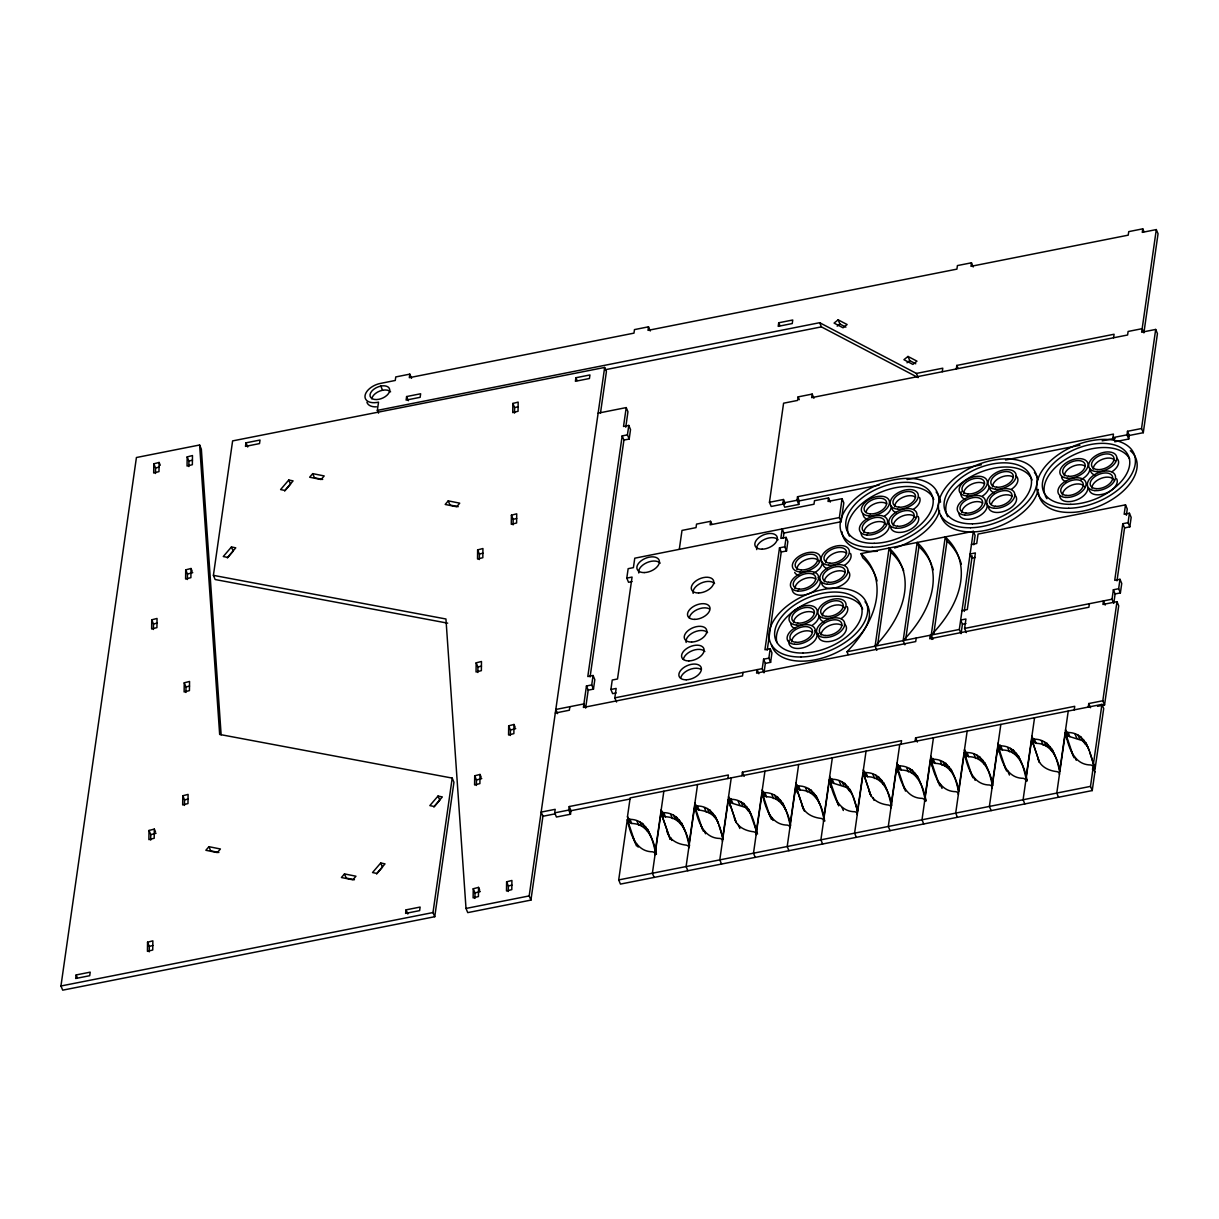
<?xml version="1.0" encoding="UTF-8"?>
<svg xmlns="http://www.w3.org/2000/svg" width="1219" height="1219" viewBox="0 0 1219 1219"><rect width="100%" height="100%" fill="white"/><g stroke="black" fill="none" stroke-linecap="round" stroke-linejoin="round"><path stroke-width="1.5" d="M147.56 942.196L147.438 951.353L152.741 949.997L152.863 940.839L147.56 942.196L149.312 946.371L149.236 951.856M149.008 830.459L148.886 839.617L154.188 838.261L154.31 829.103L149.008 830.459L150.76 834.634L150.684 840.12M151.735 619.816L151.628 628.974L156.931 627.617L157.038 618.46L151.735 619.816L153.487 623.991L153.411 629.476M153.807 463.814L153.685 472.972L158.988 471.616L159.11 462.458L153.807 463.814L155.544 467.989L155.483 473.475M182.789 795.763L182.667 804.921L187.97 803.565L188.092 794.407L182.789 795.763L184.526 799.923L184.45 805.424M184.252 682.808L184.13 691.965L189.433 690.609L189.554 681.451L184.252 682.808L185.989 686.983L185.928 692.468M185.715 569.852L185.593 579.01L190.895 577.654L191.017 568.496L185.715 569.852L187.452 574.027L187.391 579.513M187.177 456.896L187.056 466.054L192.358 464.698L192.48 455.54L187.177 456.896L188.915 461.072L188.854 466.557M473.246 888.742L473.124 897.9L478.427 896.544L478.549 887.386L473.246 888.742L474.999 892.918L474.922 898.418M474.709 775.787L474.587 784.945L479.89 783.604L480.012 774.446L474.709 775.787L476.461 779.962L476.385 785.463M476.172 662.831L476.05 671.989L481.368 670.648L481.475 661.49L476.172 662.831L477.924 667.006L477.848 672.507M477.635 549.876L477.528 559.033L482.831 557.692L482.937 548.535L477.635 549.876L479.387 554.051L479.311 559.551M506.616 881.825L506.494 890.982L511.797 889.626L511.919 880.468L506.616 881.825L508.369 886L508.293 891.5M508.689 725.823L508.567 734.981L513.869 733.625L513.991 724.467L508.689 725.823L510.426 729.998L510.35 735.499M511.416 515.18L511.294 524.338L516.597 522.981L516.719 513.824L511.416 515.18L513.153 519.355L513.092 524.856M512.864 403.443L512.742 412.601L518.045 411.26L518.166 402.102L512.864 403.443L514.601 407.618L514.54 413.119M635.053 842.512L627.328 819.534L618.703 879.92L620.441 884.095L1092.239 790.567L1094.875 772.008A6.324 3.687 -22.7 0 0 1094.357 770.149M199.611 444.996L219.664 734.447L452.203 778.088L453.94 782.263L434.741 916.718L62.702 990.163L60.95 985.988L136.421 457.521L199.611 444.996L201.348 449.171L221.142 734.844M76.172 974.941L75.669 978.491L89.703 975.703L90.206 972.152L76.172 974.941L77.33 977.729M447.693 623.168L215.153 579.528L213.401 575.353L232.616 440.897L604.654 367.452L606.407 371.627L600.495 412.997M245.979 442.832L245.476 446.383L259.51 443.594L260.028 440.044L245.979 442.832L247.731 447.007M406.613 396.556L406.11 400.106L420.144 397.318L420.646 393.767L406.613 396.556L408.35 400.731M378.515 413.165L377.341 410.392L378.53 402.148A14.872 8.685 -22.7 0 1 365.045 395.657A14.872 8.685 -22.7 0 1 381.227 383.269L395.261 380.465L395.764 376.93L409.813 374.142L409.31 377.677L633.971 333.137L634.474 329.602L648.508 326.814L650.26 330.989M406.095 909.846L405.592 913.397L419.626 910.623L420.128 907.073L406.095 909.846L407.832 914.021M434.741 916.718L432.989 912.559L452.203 778.088M575.901 377.738L575.398 381.288L589.432 378.5L589.95 374.949L575.901 377.738L577.059 380.526M213.401 575.353L445.941 618.993L466.008 908.445L467.746 912.62L530.935 900.094L529.183 895.919L604.654 367.452M530.935 900.094L543.019 815.465M727.865 778.53L728.368 774.994L569.243 806.536L570.995 810.711L570.477 814.246L556.443 817.035L554.691 812.86L555.194 809.325L541.16 812.098L542.912 816.273L555.194 813.835M569.852 706.7L569.349 710.235L555.315 713.024M570.477 814.246L568.74 810.071L569.243 806.536M598.133 413.165L626.216 407.588L623.518 426.467L628.791 425.416L627.435 434.863L622.178 435.899L587.802 676.545L593.074 675.494L591.718 684.941L586.461 685.977L583.398 707.447L742.523 675.905L743.026 672.37M586.461 685.977L588.198 690.152L585.638 708.087L583.901 703.912L555.818 709.473L557.555 713.648M590.087 676.956L623.915 440.074L622.178 435.899M625.758 427.214L627.953 411.763L626.216 407.588M588.198 690.152L593.47 689.116L594.811 679.669L593.074 675.494M623.915 440.074L629.187 439.038L630.528 429.591L628.791 425.416M648.508 326.814L648.005 330.364L956.915 269.125L957.418 265.574L971.467 262.801L973.204 266.976M616.159 692.941L612.639 693.641L610.902 689.466L612.243 680.034L617.515 678.983L632.067 577.075L626.795 578.111L628.547 582.286L632.052 581.585M626.795 578.111L628.151 568.679L633.408 567.627L634.764 558.195L839.373 517.557L842.07 498.678L828.021 501.466L828.524 497.931L814.49 500.704L813.987 504.239L710.083 524.84L710.586 521.305L696.537 524.094L696.034 527.629L682 530.417L679.303 549.281M616.555 702.037L614.818 697.862L616.159 688.43L610.902 689.466M656.432 854.077C653.887 840.683 648.036 823.633 631.732 823.48A6.324 3.687 -22.7 0 1 629.248 820.6L627.511 816.44L630.162 797.896L1101.946 704.369L1103.698 708.544L1095.073 768.945C1090.076 754.79 1087.485 732.726 1068.088 732.482A6.324 3.687 -22.7 0 1 1065.604 729.602M656.401 854.397L655.228 851.609L663.852 791.222M661.018 812.844L670.221 839.281L661.018 812.844L652.394 873.246L654.146 877.421M662.466 817.355L662.984 813.698M697.558 784.533L688.933 844.935C686.038 831.251 680.812 812.783 663.7 812.646A6.324 3.687 -22.7 0 1 661.201 809.766L662.359 812.54M702.449 829.149L694.723 806.17L686.099 866.557L687.836 870.732M696.171 810.681L696.689 807.008M778.712 322.791L778.194 326.342L792.243 323.553L792.746 320.003L778.712 322.791L779.87 325.564M785.234 503.676L771.185 506.464L769.448 502.289L783.588 403.199L797.637 400.411L798.14 396.876L812.189 394.087L813.926 398.263M731.248 777.859L722.623 838.261C719.743 824.577 714.502 806.109 697.405 805.972A6.324 3.687 -22.7 0 1 694.906 803.077M728.429 799.481L736.154 822.475L728.429 799.481L719.789 859.883L721.541 864.058M729.602 805.82L730.653 798.506M741.914 775.741L742.417 772.206L901.557 740.664L901.054 744.199M1114.12 440.409L1112.947 437.621L1113.45 434.086L797.531 496.727L799.268 500.887L798.765 504.437L784.731 507.211L782.979 503.036L783.482 499.5L769.448 502.289M763.597 659.189L765.334 663.365L763.993 672.812L762.241 668.637L763.597 659.189L768.854 658.153L770.21 648.721L764.938 649.757L779.505 547.834L784.762 546.798L786.118 537.366L780.846 538.402L782.187 528.97L783.939 533.145L783.268 537.853M767.223 650.23L781.242 552.009L779.505 547.834M765.334 663.365L770.606 662.328L771.947 652.881L770.21 648.721M781.242 552.009L786.514 550.973L787.855 541.526L786.118 537.366M798.765 504.437L797.028 500.262L797.531 496.727M812.189 394.087L811.671 397.638L1127.605 334.996L1128.108 331.461L1142.157 328.673L1143.894 332.848L1158.05 233.758L1156.298 229.583L1142.264 232.372L1142.767 228.837L1128.733 231.625L1128.215 235.16L970.964 266.336L971.467 262.801M764.953 771.17L756.329 831.571C753.449 817.888 748.207 799.42 731.095 799.283A6.324 3.687 -22.7 0 1 728.612 796.403M769.859 815.785L762.119 792.807L753.494 853.209L755.247 857.368M763.566 797.317L764.084 793.645M798.658 764.496L790.034 824.897C787.139 811.214 781.897 792.746 764.801 792.609A6.324 3.687 -22.7 0 1 762.302 789.729M795.824 786.118L803.55 809.111L795.824 786.118L787.2 846.519L788.937 850.694M796.997 792.457L797.79 786.971M783.421 533.16L841.11 521.732L843.807 502.853L842.07 498.678M824.897 820.996L823.724 818.208L832.348 757.822M838.718 805.881L829.514 779.444L820.89 839.845L822.642 844.02M830.703 785.783L831.48 780.297M830.749 787.276L831.267 783.619M876.827 650.352L875.09 646.192L889.093 548.047L890.845 552.207A137.397 80.18 -22.7 0 1 903.675 570.797M877.619 644.805L890.845 552.207M866.054 751.133L857.429 811.534C854.534 797.851 849.308 779.383 832.196 779.246A6.324 3.687 -22.7 0 1 829.697 776.366M863.22 772.77L870.945 795.748L863.22 772.77L854.595 833.156L856.332 837.331M864.667 777.265L865.185 773.608M904.909 644.79L903.157 640.615L917.176 542.47L918.928 546.645A137.397 80.18 -22.7 0 1 931.758 565.235M942.257 371.749L942.775 368.199L916.429 373.425L819.656 322.7L377.341 410.392M905.702 639.228L918.928 546.645M899.744 744.459L891.119 804.845C888.24 791.177 882.998 772.709 865.901 772.572A6.324 3.687 -22.7 0 1 863.402 769.677M904.65 789.074L896.91 766.081L888.285 826.482L890.038 830.657M916.216 638.025L915.698 641.575L756.572 673.117L757.075 669.581L758.812 673.757M898.098 772.419L898.875 766.934M956.306 368.961L956.808 365.426L1114.075 334.25L1113.572 337.785M915.088 741.411L915.591 737.876L1074.731 706.319L1074.229 709.869M932.992 639.228L931.24 635.053L945.258 536.909L947.011 541.084A137.397 80.18 -22.7 0 1 959.841 559.673M933.784 633.667L947.011 541.084M925.983 800.959L924.825 798.171L933.449 737.769M938.356 782.385L930.615 759.407L921.991 819.793L923.743 823.968M931.804 765.745L932.84 758.416M962.4 624.402L961.075 633.651L959.323 629.476L973.341 531.332L861.01 553.609A137.397 80.18 -22.7 0 1 847.007 651.754L848.165 654.527M964.244 611.435L972.183 555.879M973.768 544.771L975.093 535.507L973.341 531.332M966.347 632.615L964.595 628.44L965.936 619.008L960.679 620.044L962.416 624.219L965.936 623.518M967.155 731.095L958.53 791.481C955.635 777.813 950.393 759.346 933.297 759.208A6.324 3.687 -22.7 0 1 930.798 756.313L932.535 760.473A6.324 3.687 -22.7 0 0 935.034 763.353C949.723 763.521 956.625 777.798 958.637 790.537M972.046 775.711L964.32 752.717L955.696 813.119L957.433 817.294M965.753 757.228L966.286 753.571M1000.845 724.406L992.22 784.807C989.34 771.124 984.099 752.656 966.987 752.519A6.324 3.687 -22.7 0 1 964.503 749.639L966.24 753.784A6.324 3.687 -22.7 0 0 968.724 756.679C984.236 756.816 990.62 772.48 992.875 785.554M1005.751 769.021L998.011 746.043L989.386 806.429L991.138 810.605M999.199 752.382L1000.235 745.053M1027.084 780.907L1025.926 778.133L1034.55 717.732M1031.716 739.354L1039.441 762.347L1031.716 739.354L1023.091 799.755L1024.829 803.931M1033.163 743.864L1033.682 740.207M1068.24 711.043L1059.616 771.444C1056.736 757.761 1051.494 739.293 1034.382 739.156A6.324 3.687 -22.7 0 1 1031.899 736.276L1033.636 740.436A6.324 3.687 -22.7 0 0 1036.12 743.316C1050.824 743.468 1057.726 757.761 1059.738 770.484M1073.147 755.658L1065.406 732.68L1056.782 793.081L1058.534 797.241M1066.595 739.019L1067.372 733.518M1089.39 603.695L1088.887 607.245L929.747 638.786L930.249 635.251L932.002 639.426M1114.699 441.796L1128.733 439.023L1126.996 434.848L1127.499 431.297L1141.533 428.524L1155.688 329.435L1141.654 332.223L1156.298 229.583M1088.262 707.081L1088.765 703.546L1102.814 700.757L1116.97 601.668L1102.921 604.456L1103.424 600.921L1105.176 605.096M1128.733 439.023L1129.251 435.473L1127.499 431.297M1113.374 589.767L1115.126 593.943L1113.77 603.39L1112.033 599.215L1113.374 589.767L1118.646 588.731L1119.987 579.299L1114.73 580.335L1122.806 523.713L1128.078 522.677L1129.419 513.229L1124.162 514.281L1125.503 504.849L978.065 534.074L976.724 543.506L971.452 544.558M1116.985 580.853L1124.558 527.888L1122.806 523.713M1126.356 515.302L1127.255 509.009L1125.503 504.849M1093.321 764.77L1101.946 704.369M1092.239 790.567L1090.487 786.392L1093.138 767.848A6.324 3.687 -22.7 0 0 1090.639 764.968C1073.543 764.831 1068.301 746.363 1065.406 732.68M1115.126 593.943L1120.383 592.906L1121.739 583.459L1119.987 579.299M1124.558 527.888L1129.815 526.852L1131.171 517.405L1129.419 513.229M1129.251 435.473L1143.285 432.699L1157.44 333.61L1155.688 329.435M1097.542 706.319L1104.551 704.932L1118.707 605.843L1116.97 601.668M231.458 546.965L223.26 556.534L227.587 557.403L235.77 547.834L231.458 546.965L233.195 551.14L227.359 557.967M288.766 480.012L280.583 489.581L284.896 490.449L293.093 480.88L288.766 480.012L290.518 484.187L284.667 491.028M312.719 473.627L309.641 477.223L321.13 479.539L324.208 475.943L312.719 473.627L314.456 477.802L322.669 479.448M448.257 500.857L445.179 504.453L456.668 506.769L459.746 503.173L448.257 500.857L450.009 505.032L458.207 506.677M208.937 846.687L205.859 850.283L217.348 852.584L220.426 848.988L208.937 846.687L210.689 850.847L218.887 852.508M344.489 873.916L341.396 877.512L352.885 879.813L355.963 876.217L344.489 873.916L346.226 878.091L354.439 879.737M380.709 862.991L372.526 872.56L376.839 873.429L385.021 863.86L380.709 862.991L382.446 867.166L376.61 874.008M438.017 796.053L429.835 805.607L434.147 806.475L442.345 796.921L438.017 796.053L439.769 800.213L433.918 807.054M838.154 319.835L834.07 323.081L843.045 327.789L847.129 324.544L838.154 319.835L839.906 324.01L845.879 327.149M837.179 326.174L839.906 324.01M908.003 356.451L903.919 359.696L912.894 364.405L916.978 361.159L908.003 356.451L909.755 360.626L915.743 363.765M907.027 362.79L909.755 360.626M380.816 386.073L378.256 386.834A10.392 6.065 -22.7 0 0 370.043 394.636A10.392 6.065 -22.7 0 0 376.427 399.573L378.926 399.283A10.392 6.065 -22.7 0 0 389.699 390.735A10.392 6.065 -22.7 0 0 380.816 386.073L382.568 390.248M155.544 467.989L159.079 467.09M188.915 461.072L192.465 460.172M514.601 407.618L518.151 406.719M187.452 574.027L192.754 572.671M513.153 519.355L516.688 518.456M153.487 623.991L157.022 623.092M479.387 554.051L482.922 553.152M185.989 686.983L189.524 686.068M477.924 667.006L481.459 666.107M184.526 799.923L188.061 799.024M510.426 729.998L515.728 728.642M150.76 834.634L156.062 833.278M476.461 779.962L481.764 778.606M149.312 946.371L152.847 945.456M474.999 892.918L480.301 891.561M508.369 886L511.904 885.101M604.914 369.799L821.393 326.875L918.166 377.6L916.429 373.425M782.979 503.036L797.028 500.262M1112.947 437.621L1126.996 434.848M799.268 500.887L879.189 485.055M907.058 479.524L981.402 464.789M1005.553 460.005L1079.897 445.255M1102.189 440.836L1115.202 438.261M975.368 557.464L971.863 558.165L970.111 553.99L975.383 552.938L967.292 609.561L962.02 610.612M614.818 697.862L762.241 668.637M847.007 651.754L959.323 629.476M964.595 628.44L1112.033 599.215M554.691 812.86L568.74 810.071M570.995 810.711L630.193 798.978M60.95 985.988L432.989 912.559M466.008 908.445L529.183 895.919M618.703 879.92L1090.487 786.392M998.193 742.95A6.324 3.687 -22.7 0 0 1000.692 745.845C1017.804 745.982 1023.031 764.45 1025.926 778.133M897.108 763.003A6.324 3.687 -22.7 0 0 899.592 765.882C916.703 766.02 921.93 784.487 924.825 798.171M796.007 783.04A6.324 3.687 -22.7 0 0 798.491 785.935C815.602 786.057 820.844 804.525 823.724 818.208M627.511 816.44A6.324 3.687 -22.7 0 0 629.994 819.336C647.106 819.473 652.348 837.941 655.228 851.609M1066.183 730.973L1067.341 733.747A6.324 3.687 -22.7 0 0 1069.825 736.642L1082.426 740.649L1087.607 746.668M999.93 747.11A6.324 3.687 -22.7 0 0 1002.429 749.99C1018.734 750.142 1024.569 767.193 1027.129 780.587M897.687 764.389L898.845 767.147A6.324 3.687 -22.7 0 0 901.329 770.042C917.633 770.195 923.484 787.23 926.029 800.639M863.981 771.063L865.14 773.836A6.324 3.687 -22.7 0 0 867.638 776.716C883.135 776.869 889.52 792.533 891.79 805.607M830.276 777.752L831.434 780.51A6.324 3.687 -22.7 0 0 833.933 783.406L846.519 787.413L851.715 793.447M796.586 784.426L797.744 787.2A6.324 3.687 -22.7 0 0 800.228 790.08C815.74 790.232 822.124 805.896 824.379 818.97M762.881 791.101L764.039 793.874A6.324 3.687 -22.7 0 0 766.538 796.754C782.034 796.906 788.434 812.57 790.689 825.644M729.191 797.79L730.349 800.563A6.324 3.687 -22.7 0 0 732.832 803.443L745.434 807.45L750.614 813.484M695.485 804.464L696.643 807.237A6.324 3.687 -22.7 0 0 699.142 810.117C707.431 811.031 715.858 814.993 718.387 823.617L715.172 815.983M662.938 813.911A6.324 3.687 -22.7 0 0 665.437 816.806C680.933 816.943 687.333 832.607 689.588 845.681M829.514 779.444C832.409 793.127 837.636 811.595 854.748 811.732A6.324 3.687 -22.7 0 1 857.247 814.612M801.812 804.936C804.342 813.545 812.753 817.522 821.057 818.406A6.324 3.687 -22.7 0 1 823.541 821.301M1037.704 758.172C1040.234 766.781 1048.645 770.758 1056.949 771.642A6.324 3.687 -22.7 0 1 1059.433 774.522M998.011 746.043C1000.906 759.727 1006.132 778.194 1023.244 778.332A6.324 3.687 -22.7 0 1 1025.743 781.211M964.32 752.717C967.2 766.401 972.442 784.868 989.554 785.006A6.324 3.687 -22.7 0 1 992.037 787.885M930.615 759.407C933.51 773.075 938.737 791.558 955.848 791.68A6.324 3.687 -22.7 0 1 958.332 794.575M896.91 766.081C899.805 779.764 905.047 798.232 922.143 798.369A6.324 3.687 -22.7 0 1 924.642 801.249M869.208 791.573C871.737 800.197 880.148 804.159 888.453 805.043A6.324 3.687 -22.7 0 1 890.937 807.938M762.119 792.807C765.014 806.49 770.24 824.958 787.352 825.095A6.324 3.687 -22.7 0 1 789.836 827.975M734.402 818.299C736.946 826.909 745.342 830.886 753.647 831.769A6.324 3.687 -22.7 0 1 756.146 834.649M694.723 806.17C697.603 819.854 702.845 838.322 719.957 838.443A6.324 3.687 -22.7 0 1 722.44 841.339M667.006 831.663C669.551 840.272 677.947 844.249 686.251 845.133A6.324 3.687 -22.7 0 1 688.75 848.013M627.328 819.534C630.208 833.202 635.449 851.67 652.561 851.807A6.324 3.687 -22.7 0 1 655.045 854.702M1142.767 228.837L1143.925 231.61M1141.533 428.524L1143.285 432.699M1128.078 522.677L1129.815 526.852M1118.646 588.731L1120.383 592.906M1102.814 700.757L1104.551 704.932M956.808 365.426L957.966 368.199M1088.765 703.546L1090.517 707.721M1085.87 742.508L1089.085 750.127M1083.645 739.933L1085.398 744.093M1080.674 736.474L1082.426 740.649M1093.138 767.848L1094.875 772.008M1078.007 735.042L1079.744 739.202M1075.112 734.265L1076.865 738.44M1068.088 732.482L1069.825 736.642M1075.082 757.517L1076.255 760.306M1071.394 751.483L1074.03 757.73M1052.165 749.182L1054.801 755.414M1049.955 746.607L1051.692 750.782M1046.969 743.148L1048.721 747.323M1044.302 741.716L1046.054 745.891M1041.407 740.939L1043.159 745.114M1034.382 739.156L1036.12 743.316M1018.474 755.856L1021.674 763.49M1016.25 753.281L1018.002 757.456M1013.279 749.837L1015.016 754.012M1010.612 748.39L1012.349 752.565M1007.717 747.628L1009.454 751.788M1000.692 745.845L1002.429 749.99M1007.686 770.88L1009.439 775.055M819.656 322.7L821.393 326.875M1003.999 764.846L1006.635 771.094M984.769 762.545L987.984 770.164M982.544 759.97L984.297 764.145M979.573 756.511L981.325 760.686M976.907 755.079L978.659 759.254M974.011 754.302L975.764 758.477M966.987 752.519L968.724 756.679M973.981 777.554L975.154 780.343M970.309 771.536L972.93 777.768M798.14 396.876L799.298 399.664M861.01 553.609L862.762 557.784A137.397 80.18 -22.7 0 1 877.086 580.93M951.064 769.219L954.279 776.853M948.854 766.644L950.591 770.819M945.883 763.201L947.62 767.376M943.201 761.753L944.954 765.928M839.373 517.557L841.11 521.732M940.321 760.976L942.058 765.151M828.524 497.931L830.276 502.091M933.297 759.208L935.034 763.353M940.291 784.244L942.028 788.419M936.603 778.21L939.819 785.844M915.591 737.876L917.343 742.051M917.374 775.909L920.589 783.527M915.149 773.334L916.901 777.509M912.178 769.875L913.93 774.05M909.511 768.442L911.248 772.617M906.616 767.665L908.368 771.84M899.592 765.882L901.329 770.042M783.482 499.5L784.655 502.289M902.898 784.899L905.534 791.131M883.668 782.583L886.883 790.217M784.762 546.798L786.514 550.973M881.459 780.008L883.196 784.183M878.488 776.564L880.225 780.724M875.806 775.116L877.558 779.291M872.911 774.339L874.663 778.514M865.901 772.572L867.638 776.716M872.895 797.607L874.053 800.38M849.978 789.272L852.599 795.504M847.754 786.697L849.506 790.872M844.782 783.238L846.519 787.413M842.116 781.806L843.853 785.965M839.221 781.029L840.958 785.204M832.196 779.246L833.933 783.406M842.161 807.74L843.335 810.513M835.503 798.262L838.139 804.494M768.854 658.153L770.606 662.328M710.586 521.305L711.744 524.094M816.273 795.946L819.488 803.58M814.063 793.371L815.801 797.546M811.077 789.912L812.829 794.087M808.41 788.48L810.163 792.655M805.515 787.703L807.268 791.878M798.491 785.935L800.228 790.08M803.275 808.395L804.433 811.168M782.568 802.635L785.783 810.254M780.358 800.06L782.095 804.22M627.435 434.863L629.187 439.038M777.387 796.601L779.124 800.776M774.705 795.169L776.457 799.329M771.825 794.392L773.562 798.567M764.801 792.609L766.538 796.754M771.795 817.644L772.953 820.433M768.107 811.61L771.322 819.244M742.417 772.206L744.169 776.381M748.877 809.309L757.532 834.04M746.653 806.734L748.405 810.909M743.681 803.275L745.434 807.45M741.015 801.843L742.752 806.018M738.12 801.066L739.872 805.241M731.095 799.283L732.832 803.443M738.089 824.318L739.842 828.493M712.963 813.408L714.7 817.583M709.991 809.965L711.728 814.14M707.31 808.517L709.062 812.692M704.43 807.755L706.167 811.915M697.405 805.972L699.142 810.117M704.399 831.008L705.557 833.781M700.712 824.973L703.333 831.206M681.482 822.673L684.682 830.291M679.257 820.097L681.01 824.273M676.286 816.639L678.023 820.814M673.619 815.206L675.356 819.381M670.724 814.429L672.461 818.604M663.7 812.646L665.437 816.806M670.694 837.682L671.852 840.47M591.718 684.941L593.47 689.116M647.777 829.347L650.992 836.981M645.567 826.772L647.304 830.947M642.581 823.328L644.333 827.488M639.914 821.88L641.666 826.055M637.019 821.103L638.771 825.278M629.994 819.336L631.732 823.48M636.988 844.371L638.162 847.144M633.316 838.337L636.516 845.971M409.813 374.142L411.55 378.317M513.991 724.467L515.149 727.255M480.012 774.446L481.185 777.219M478.549 887.386L479.707 890.175M159.11 462.458L160.268 465.247M191.017 568.496L192.175 571.284M154.31 829.103L155.483 831.891M1089.618 751.833L1095.073 768.945M853.178 796.891L857.536 810.574M718.936 825.324L723.294 839.007M1116.665 478.808A14.857 8.67 -22.7 0 1 1105.511 493.39A14.857 8.67 -22.7 0 1 1089.085 488.987M1091.904 488.179A11.885 6.933 -22.7 0 1 1101.321 478.275A11.885 6.933 -22.7 0 1 1113.968 480.042M1116.482 457.978A14.857 8.67 -22.7 0 1 1112.002 471.723M1094.906 475.105A14.857 8.67 -22.7 0 1 1090.426 469.924M1093.245 469.117A11.885 6.933 -22.7 0 1 1102.646 459.213A11.885 6.933 -22.7 0 1 1115.309 460.98M1089.786 468.629A14.857 8.67 -22.7 0 1 1080.963 479.707M1066.061 481.795A14.857 8.67 -22.7 0 1 1061.581 476.614M1064.4 475.806A11.885 6.933 -22.7 0 1 1072.385 466.496A11.885 6.933 -22.7 0 1 1085.245 466.252M1087.866 487.813A14.857 8.67 -22.7 0 1 1074.259 500.796A14.857 8.67 -22.7 0 1 1059.661 495.798M1062.496 495.005A11.885 6.933 -22.7 0 1 1071.897 485.086A11.885 6.933 -22.7 0 1 1084.56 486.853M1014.452 494.701A14.857 8.67 -22.7 0 1 1006.62 510.304A14.857 8.67 -22.7 0 1 988.396 506.647M991.489 503.874A11.885 6.933 -22.7 0 1 1000.631 495.935A11.885 6.933 -22.7 0 1 1012.06 496.285M1015.793 475.639A14.857 8.67 -22.7 0 1 1011.298 489.383M994.201 492.766A14.857 8.67 -22.7 0 1 989.721 487.585M992.54 486.777A11.885 6.933 -22.7 0 1 1000.525 477.467A11.885 6.933 -22.7 0 1 1013.4 477.223M989.081 486.29A14.857 8.67 -22.7 0 1 982.468 496.072M965.372 499.455A14.857 8.67 -22.7 0 1 961.242 491.806M963.711 493.466A11.885 6.933 -22.7 0 1 971.68 484.156A11.885 6.933 -22.7 0 1 984.556 483.913M986.567 503.279A14.857 8.67 -22.7 0 1 975.398 517.862A14.857 8.67 -22.7 0 1 958.972 513.458M961.791 512.65A11.885 6.933 -22.7 0 1 969.775 503.34A11.885 6.933 -22.7 0 1 982.636 503.097M918.136 516.414A14.857 8.67 -22.7 0 1 906.982 530.996A14.857 8.67 -22.7 0 1 890.556 526.593M893.375 525.8A11.885 6.933 -22.7 0 1 902.776 515.881A11.885 6.933 -22.7 0 1 915.439 517.648M919.476 497.352A14.857 8.67 -22.7 0 1 913.458 509.329M896.361 512.711A14.857 8.67 -22.7 0 1 891.881 507.531M894.7 506.723A11.885 6.933 -22.7 0 1 902.685 497.413A11.885 6.933 -22.7 0 1 915.545 497.169M891.241 506.235A14.857 8.67 -22.7 0 1 884.628 516.018M867.532 519.401A14.857 8.67 -22.7 0 1 863.052 514.22M866.145 511.447A11.885 6.933 -22.7 0 1 875.272 503.508A11.885 6.933 -22.7 0 1 886.716 503.858M888.712 523.225A14.857 8.67 -22.7 0 1 877.558 537.808A14.857 8.67 -22.7 0 1 861.132 533.404M863.951 532.612A11.885 6.933 -22.7 0 1 873.368 522.692A11.885 6.933 -22.7 0 1 886.015 524.475M814.917 630.695A14.857 8.67 -22.7 0 1 805.287 647.045A14.857 8.67 -22.7 0 1 789.211 640.188M791.68 641.849A11.885 6.933 -22.7 0 1 799.649 632.539A11.885 6.933 -22.7 0 1 812.524 632.295M844.34 623.884A14.857 8.67 -22.7 0 1 834.71 640.234A14.857 8.67 -22.7 0 1 818.635 633.377M821.103 635.038A11.885 6.933 -22.7 0 1 829.072 625.713A11.885 6.933 -22.7 0 1 841.948 625.484M847.19 606.59A14.857 8.67 -22.7 0 1 841.186 618.566M824.09 621.964A14.857 8.67 -22.7 0 1 819.61 616.768M822.429 615.976A11.885 6.933 -22.7 0 1 831.846 606.056A11.885 6.933 -22.7 0 1 844.493 607.824M818.97 615.473A14.857 8.67 -22.7 0 1 812.357 625.256M795.26 628.654A14.857 8.67 -22.7 0 1 790.781 623.458M793.599 622.665A11.885 6.933 -22.7 0 1 801.569 613.34A11.885 6.933 -22.7 0 1 814.444 613.111M847.632 570.675A14.857 8.67 -22.7 0 1 839.8 586.278A14.857 8.67 -22.7 0 1 821.576 582.621M824.394 581.813A11.885 6.933 -22.7 0 1 832.364 572.503A11.885 6.933 -22.7 0 1 845.239 572.26M850.496 553.38A14.857 8.67 -22.7 0 1 844.477 565.357M827.381 568.74A14.857 8.67 -22.7 0 1 822.901 563.559M825.72 562.751A11.885 6.933 -22.7 0 1 833.705 553.441A11.885 6.933 -22.7 0 1 846.58 553.197M822.261 562.264A14.857 8.67 -22.7 0 1 813.454 573.341M798.552 575.429A14.857 8.67 -22.7 0 1 794.681 572.427M796.891 569.441A11.885 6.933 -22.7 0 1 806.308 559.536A11.885 6.933 -22.7 0 1 818.955 561.304M818.208 577.486A14.857 8.67 -22.7 0 1 810.376 593.089A14.857 8.67 -22.7 0 1 792.152 589.432M794.971 588.625A11.885 6.933 -22.7 0 1 802.955 579.315A11.885 6.933 -22.7 0 1 815.816 579.071M638.771 572.991A11.885 6.933 -22.7 0 1 646.603 562.767A11.885 6.933 -22.7 0 1 660.165 563.178M756.725 549.601A11.885 6.933 -22.7 0 1 764.542 539.377A11.885 6.933 -22.7 0 1 778.118 539.788M680.659 678.328A11.885 6.933 -22.7 0 1 688.598 669.978A11.885 6.933 -22.7 0 1 700.605 669.185M686.16 642.459A11.885 6.933 -22.7 0 1 693.977 632.219A11.885 6.933 -22.7 0 1 707.553 632.646M689.284 617.926A11.885 6.933 -22.7 0 1 697.222 609.576A11.885 6.933 -22.7 0 1 709.229 608.784M693.169 593.379A11.885 6.933 -22.7 0 1 700.986 583.154A11.885 6.933 -22.7 0 1 714.563 583.566M683.356 659.449A11.885 6.933 -22.7 0 1 692.727 650.504A11.885 6.933 -22.7 0 1 704.856 651.525M865.018 601.775A51.99 30.338 -22.7 0 1 834.543 653.506A51.99 30.338 -22.7 0 1 771.398 644.683M776.975 642.626A46.048 26.864 -22.7 0 1 811.458 601.226A46.048 26.864 -22.7 0 1 862.656 609.15M939.91 499.028A51.99 30.338 -22.7 0 1 940.504 502.198M939.605 510.746A51.99 30.338 -22.7 0 1 894.578 547.986M877.436 551.247A51.99 30.338 -22.7 0 1 841.948 531.774M936.146 492.034A51.99 30.338 -22.7 0 1 939.422 497.52M849.414 536.147A46.048 26.864 -22.7 0 1 879.798 492.644A46.048 26.864 -22.7 0 1 933.784 499.424M1038.344 489.489A51.99 30.338 -22.7 0 1 989.965 529.336A51.99 30.338 -22.7 0 1 940.824 515.454M1034.428 472.545A51.99 30.338 -22.7 0 1 1038.207 479.539M1130.333 450.725A51.99 30.338 -22.7 0 1 1102.25 504.803A51.99 30.338 -22.7 0 1 1038.527 492.811M947.696 516.673A46.048 26.864 -22.7 0 1 978.095 473.155A46.048 26.864 -22.7 0 1 1032.082 479.936M1046.923 498.693A46.048 26.864 -22.7 0 1 1045.232 495.584M1044.668 493.924A46.048 26.864 -22.7 0 1 1077.764 453.087A46.048 26.864 -22.7 0 1 1129.617 458.847M376.519 406.841A14.872 8.685 -22.7 0 1 366.919 402.224M371.795 398.811A10.392 6.065 -22.7 0 1 379.993 390.979A10.392 6.065 -22.7 0 1 390.598 391.863M889.093 548.047A137.397 80.18 -22.7 0 1 875.09 646.192M932.306 566.728A137.397 80.18 -22.7 0 1 933.251 569.791M917.176 542.47A137.397 80.18 -22.7 0 1 903.157 640.615M960.389 561.167A137.397 80.18 -22.7 0 1 961.334 564.229M945.258 536.909A137.397 80.18 -22.7 0 1 931.24 635.053M1092.376 769.113A6.324 3.687 -22.7 0 1 1093.534 769.509M1094.814 490.602A14.857 8.67 -22.7 0 0 1115.537 476.827A14.857 8.67 -22.7 0 0 1093.961 475.029A14.857 8.67 -22.7 0 0 1094.814 490.602M1096.14 488.651A11.885 6.933 -22.7 0 0 1112.718 477.619A11.885 6.933 -22.7 0 0 1095.454 476.187A11.885 6.933 -22.7 0 0 1096.14 488.651M1096.155 471.54A14.857 8.67 -22.7 0 0 1116.863 457.765A14.857 8.67 -22.7 0 0 1095.287 455.967A14.857 8.67 -22.7 0 0 1096.155 471.54M1097.481 469.574A11.885 6.933 -22.7 0 0 1114.044 458.557A11.885 6.933 -22.7 0 0 1096.795 457.125A11.885 6.933 -22.7 0 0 1097.481 469.574M1067.311 478.229A14.857 8.67 -22.7 0 0 1088.034 464.454A14.857 8.67 -22.7 0 0 1066.457 462.656A14.857 8.67 -22.7 0 0 1067.311 478.229M1068.636 476.279A11.885 6.933 -22.7 0 0 1085.215 465.247A11.885 6.933 -22.7 0 0 1067.951 463.814A11.885 6.933 -22.7 0 0 1068.636 476.279M1065.406 497.413A14.857 8.67 -22.7 0 0 1086.114 483.638A14.857 8.67 -22.7 0 0 1064.537 481.84A14.857 8.67 -22.7 0 0 1065.406 497.413M1066.732 495.463A11.885 6.933 -22.7 0 0 1083.295 484.446A11.885 6.933 -22.7 0 0 1066.031 482.998A11.885 6.933 -22.7 0 0 1066.732 495.463M994.125 508.262A14.857 8.67 -22.7 0 0 1014.848 494.487A14.857 8.67 -22.7 0 0 993.272 492.689A14.857 8.67 -22.7 0 0 994.125 508.262M995.451 506.312A11.885 6.933 -22.7 0 0 1012.029 495.28A11.885 6.933 -22.7 0 0 994.765 493.847A11.885 6.933 -22.7 0 0 995.451 506.312M995.466 489.2A14.857 8.67 -22.7 0 0 1016.174 475.425A14.857 8.67 -22.7 0 0 994.597 473.627A14.857 8.67 -22.7 0 0 995.466 489.2M996.792 487.234A11.885 6.933 -22.7 0 0 1013.355 476.218A11.885 6.933 -22.7 0 0 996.091 474.785A11.885 6.933 -22.7 0 0 996.792 487.234M966.621 495.889A14.857 8.67 -22.7 0 0 987.344 482.114A14.857 8.67 -22.7 0 0 965.768 480.316A14.857 8.67 -22.7 0 0 966.621 495.889M967.947 493.924A11.885 6.933 -22.7 0 0 984.525 482.907A11.885 6.933 -22.7 0 0 967.261 481.475A11.885 6.933 -22.7 0 0 967.947 493.924M964.701 515.073A14.857 8.67 -22.7 0 0 985.424 501.299A14.857 8.67 -22.7 0 0 963.848 499.5A14.857 8.67 -22.7 0 0 964.701 515.073M966.027 513.123A11.885 6.933 -22.7 0 0 982.605 502.091A11.885 6.933 -22.7 0 0 965.341 500.659A11.885 6.933 -22.7 0 0 966.027 513.123M896.285 528.208A14.857 8.67 -22.7 0 0 916.993 514.433A14.857 8.67 -22.7 0 0 895.416 512.635A14.857 8.67 -22.7 0 0 896.285 528.208M897.611 526.258A11.885 6.933 -22.7 0 0 914.174 515.241A11.885 6.933 -22.7 0 0 896.925 513.793A11.885 6.933 -22.7 0 0 897.611 526.258M897.611 509.146A14.857 8.67 -22.7 0 0 918.334 495.371A14.857 8.67 -22.7 0 0 896.757 493.573A14.857 8.67 -22.7 0 0 897.611 509.146M898.936 507.195A11.885 6.933 -22.7 0 0 915.515 496.163A11.885 6.933 -22.7 0 0 898.251 494.731A11.885 6.933 -22.7 0 0 898.936 507.195M868.781 515.835A14.857 8.67 -22.7 0 0 889.489 502.06A14.857 8.67 -22.7 0 0 867.928 500.262A14.857 8.67 -22.7 0 0 868.781 515.835M870.107 513.885A11.885 6.933 -22.7 0 0 886.67 502.853A11.885 6.933 -22.7 0 0 869.421 501.42A11.885 6.933 -22.7 0 0 870.107 513.885M866.861 535.019A14.857 8.67 -22.7 0 0 887.584 521.244A14.857 8.67 -22.7 0 0 866.008 519.446A14.857 8.67 -22.7 0 0 866.861 535.019M868.187 533.069A11.885 6.933 -22.7 0 0 884.765 522.052A11.885 6.933 -22.7 0 0 867.501 520.604A11.885 6.933 -22.7 0 0 868.187 533.069M794.59 644.272A14.857 8.67 -22.7 0 0 815.313 630.497A14.857 8.67 -22.7 0 0 793.737 628.684A14.857 8.67 -22.7 0 0 794.59 644.272M795.916 642.306A11.885 6.933 -22.7 0 0 812.494 631.29A11.885 6.933 -22.7 0 0 795.23 629.842A11.885 6.933 -22.7 0 0 795.916 642.306M824.014 637.446A14.857 8.67 -22.7 0 0 844.721 623.671A14.857 8.67 -22.7 0 0 823.145 621.873A14.857 8.67 -22.7 0 0 824.014 637.446M825.339 635.495A11.885 6.933 -22.7 0 0 841.902 624.478A11.885 6.933 -22.7 0 0 824.638 623.031A11.885 6.933 -22.7 0 0 825.339 635.495M825.339 618.383A14.857 8.67 -22.7 0 0 846.062 604.609A14.857 8.67 -22.7 0 0 824.486 602.811A14.857 8.67 -22.7 0 0 825.339 618.383M826.665 616.433A11.885 6.933 -22.7 0 0 843.243 605.416A11.885 6.933 -22.7 0 0 825.979 603.969A11.885 6.933 -22.7 0 0 826.665 616.433M796.51 625.073A14.857 8.67 -22.7 0 0 817.218 611.298A14.857 8.67 -22.7 0 0 795.641 609.5A14.857 8.67 -22.7 0 0 796.51 625.073M797.836 623.122A11.885 6.933 -22.7 0 0 814.399 612.106A11.885 6.933 -22.7 0 0 797.15 610.658A11.885 6.933 -22.7 0 0 797.836 623.122M827.305 584.236A14.857 8.67 -22.7 0 0 848.028 570.462A14.857 8.67 -22.7 0 0 826.452 568.663A14.857 8.67 -22.7 0 0 827.305 584.236M828.63 582.286A11.885 6.933 -22.7 0 0 845.209 571.254A11.885 6.933 -22.7 0 0 827.945 569.822A11.885 6.933 -22.7 0 0 828.63 582.286M828.646 565.174A14.857 8.67 -22.7 0 0 849.353 551.399A14.857 8.67 -22.7 0 0 827.777 549.601A14.857 8.67 -22.7 0 0 828.646 565.174M829.971 563.208A11.885 6.933 -22.7 0 0 846.535 552.192A11.885 6.933 -22.7 0 0 829.27 550.759A11.885 6.933 -22.7 0 0 829.971 563.208M799.801 571.863A14.857 8.67 -22.7 0 0 820.524 558.089A14.857 8.67 -22.7 0 0 798.948 556.291A14.857 8.67 -22.7 0 0 799.801 571.863M801.127 569.898A11.885 6.933 -22.7 0 0 817.705 558.881A11.885 6.933 -22.7 0 0 800.441 557.449A11.885 6.933 -22.7 0 0 801.127 569.898M797.881 591.047A14.857 8.67 -22.7 0 0 818.604 577.273A14.857 8.67 -22.7 0 0 797.028 575.475A14.857 8.67 -22.7 0 0 797.881 591.047M799.207 589.097A11.885 6.933 -22.7 0 0 815.785 578.065A11.885 6.933 -22.7 0 0 798.521 576.633A11.885 6.933 -22.7 0 0 799.207 589.097M644.211 572.58A11.885 6.933 -22.7 0 0 659.281 560.603A11.885 6.933 -22.7 0 0 640.981 560.938A11.885 6.933 -22.7 0 0 644.211 572.58M762.149 549.19A11.885 6.933 -22.7 0 0 777.234 537.229A11.885 6.933 -22.7 0 0 758.919 537.564A11.885 6.933 -22.7 0 0 762.149 549.19M686.206 679.791A11.885 6.933 -22.7 0 0 701.275 667.814A11.885 6.933 -22.7 0 0 682.96 668.164A11.885 6.933 -22.7 0 0 686.206 679.791M691.584 642.047A11.885 6.933 -22.7 0 0 706.67 630.071A11.885 6.933 -22.7 0 0 688.354 630.406A11.885 6.933 -22.7 0 0 691.584 642.047M694.83 619.389A11.885 6.933 -22.7 0 0 709.9 607.428A11.885 6.933 -22.7 0 0 691.6 607.763A11.885 6.933 -22.7 0 0 694.83 619.389M698.594 592.967A11.885 6.933 -22.7 0 0 713.679 580.991A11.885 6.933 -22.7 0 0 695.363 581.341A11.885 6.933 -22.7 0 0 698.594 592.967M688.887 660.911A11.885 6.933 -22.7 0 0 703.972 648.95A11.885 6.933 -22.7 0 0 685.657 649.285A11.885 6.933 -22.7 0 0 688.887 660.911M801.066 656.98A51.99 30.338 -22.7 0 0 867.044 604.594A51.99 30.338 -22.7 0 0 786.941 606.087A51.99 30.338 -22.7 0 0 801.066 656.98M803.047 653.034A46.048 26.864 -22.7 0 0 861.483 606.635A46.048 26.864 -22.7 0 0 790.521 607.961A46.048 26.864 -22.7 0 0 803.047 653.034M872.194 547.24A51.99 30.338 -22.7 0 0 938.173 494.853A51.99 30.338 -22.7 0 0 858.054 496.346A51.99 30.338 -22.7 0 0 872.194 547.24M970.492 527.751A51.99 30.338 -22.7 0 0 1036.455 475.364A51.99 30.338 -22.7 0 0 956.351 476.858A51.99 30.338 -22.7 0 0 970.492 527.751M874.175 543.308A46.048 26.864 -22.7 0 0 932.596 496.91A46.048 26.864 -22.7 0 0 861.65 498.236A46.048 26.864 -22.7 0 0 874.175 543.308M1068.773 508.262A51.99 30.338 -22.7 0 0 1134.752 455.876A51.99 30.338 -22.7 0 0 1054.633 457.369A51.99 30.338 -22.7 0 0 1068.773 508.262M972.457 523.82A46.048 26.864 -22.7 0 0 1030.893 477.421A46.048 26.864 -22.7 0 0 959.947 478.747A46.048 26.864 -22.7 0 0 972.457 523.82M1070.754 504.331A46.048 26.864 -22.7 0 0 1129.175 457.933A46.048 26.864 -22.7 0 0 1058.229 459.258A46.048 26.864 -22.7 0 0 1070.754 504.331"/></g></svg>
